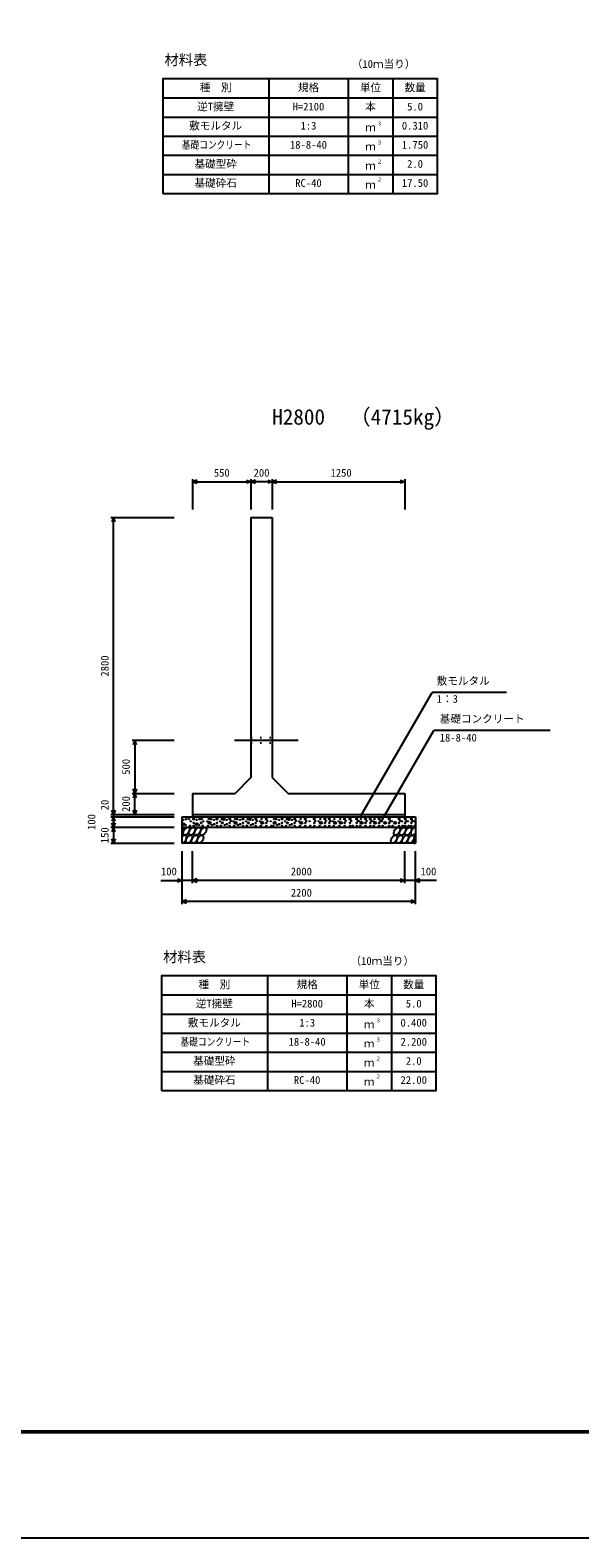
# Model space of a CAD drawing. Units: millimetres, scale not verified. Extents: x -42000 to 42000, y -14850 to 14850.
# Drawn here: x 23489 to 28672, y -14850 to -642 of the extents above; entities that cross this region are included whole.
import ezdxf
from ezdxf.enums import TextEntityAlignment as Align

# ---------------------------------------------------------------- set-up
doc = ezdxf.new("R2010")
doc.units = ezdxf.units.MM
doc.header["$LTSCALE"] = 50
doc.linetypes.add('DOTTED', pattern=[1.75, 0.25, -1.5])
doc.linetypes.add('LONG_DASHED_DOTTED', pattern=[15.25, 12, -1.5, 0.25, -1.5])
for name, color, linetype, lineweight in [('0-0_CENTER', 7, 'LONG_DASHED_DOTTED', 25), ('0-1_DIM', 7, 'Continuous', 25), ('0-2_Defpoints', 5, 'Continuous', 25), ('0-3_HATCH', 6, 'Continuous', 25), ('0-4_HYO', 3, 'Continuous', 25), ('0-5_HYO2', 4, 'Continuous', 25), ('0-6_OUTLINE', 1, 'Continuous', 25), ('0-7_OUTLINE2', 4, 'DOTTED', 25), ('0-8_TXT', 7, 'Continuous', 25), ('0-9_WAKU', 3, 'Continuous', 25)]:
    doc.layers.add(name, color=color, linetype=linetype, lineweight=lineweight)
doc.styles.add('ＭＳ ゴシック', font='')
doc.styles.get('ＭＳ ゴシック').set_extended_font_data('MS Gothic')

msp = doc.modelspace()

# ---------------------------------------------------------------- linework, layer by layer
at = {"layer": '0-0_CENTER'}
msp.add_line((25416.73, -7334.23), (26051.73, -7334.23), dxfattribs=at)
at = {"layer": '0-1_DIM'}
for p, q in [((25021.34, -4872.34), (25021.34, -5159.23)), ((25021.34, -4897.34), (25571.34, -4897.34)), ((25571.34, -4872.34), (25571.34, -5159.23)), ((25771.34, -4897.34), (25571.34, -4897.34)), ((25771.34, -4872.34), (25771.34, -5159.23)), ((25771.34, -4897.34), (27021.34, -4897.34)), ((27021.34, -4872.34), (27021.34, -5159.23)), ((24251.34, -5234.23), (24846.34, -5234.23)), ((24276.34, -8034.23), (24276.34, -5234.23)), ((26608.49, -8045.55), (27279.76, -6882.88)), ((27982.17, -6882.88), (27279.76, -6882.88)), ((26797.97, -8099.95), (27294.24, -7240.39)), ((28393.78, -7240.39), (27294.24, -7240.39)), ((24451.34, -7334.23), (24846.34, -7334.23)), ((24476.34, -7334.23), (24476.34, -7834.23)), ((24451.34, -7834.23), (24846.34, -7834.23)), ((24476.34, -8034.23), (24476.34, -7834.23)), ((24251.34, -8034.23), (24846.34, -8034.23)), ((24251.34, -8054.23), (24846.34, -8054.23)), ((24276.34, -8034.23), (24276.34, -8054.23)), ((24276.34, -8054.23), (24276.34, -8154.23)), ((24251.34, -8154.23), (24846.34, -8154.23)), ((24276.34, -8154.23), (24276.34, -8304.23)), ((24251.34, -8304.23), (24846.34, -8304.23)), ((24921.34, -8879.23), (24921.34, -8379.23)), ((25021.34, -8679.23), (25021.34, -8379.23)), ((27021.34, -8679.23), (27021.34, -8379.23)), ((27021.34, -8679.23), (27021.34, -8379.23)), ((27121.34, -8879.23), (27121.34, -8379.23)), ((24721.79, -8654.23), (24921.34, -8654.23)), ((25021.34, -8654.23), (24921.34, -8654.23)), ((27021.34, -8654.23), (25021.34, -8654.23)), ((27121.34, -8654.23), (27021.34, -8654.23)), ((27320.88, -8654.23), (27121.34, -8654.23)), ((27121.34, -8854.23), (24921.34, -8854.23))]:
    msp.add_line(p, q, dxfattribs=at)
for points in [[(25063.63, -4881.95), (25021.34, -4897.34), (25063.63, -4912.73)], [(25529.05, -4881.95), (25571.34, -4897.34), (25529.05, -4912.73)], [(25613.63, -4881.95), (25571.34, -4897.34), (25613.63, -4912.73)], [(25729.05, -4881.95), (25771.34, -4897.34), (25729.05, -4912.73)], [(25813.63, -4881.95), (25771.34, -4897.34), (25813.63, -4912.73)], [(26979.05, -4881.95), (27021.34, -4897.34), (26979.05, -4912.73)], [(24291.73, -5276.52), (24276.34, -5234.23), (24260.95, -5276.52)], [(24491.73, -7376.52), (24476.34, -7334.23), (24460.95, -7376.52)], [(24491.73, -7791.95), (24476.34, -7834.23), (24460.95, -7791.95)], [(24491.73, -7876.52), (24476.34, -7834.23), (24460.95, -7876.52)], [(24291.73, -7991.95), (24276.34, -8034.23), (24260.95, -7991.95)], [(24291.73, -8096.52), (24276.34, -8054.23), (24260.95, -8096.52)], [(24491.73, -7991.95), (24476.34, -8034.23), (24460.95, -7991.95)], [(24291.73, -8111.95), (24276.34, -8154.23), (24260.95, -8111.95)], [(24291.73, -8196.52), (24276.34, -8154.23), (24260.95, -8196.52)], [(24291.73, -8261.95), (24276.34, -8304.23), (24260.95, -8261.95)], [(24879.05, -8638.84), (24921.34, -8654.23), (24879.05, -8669.62)], [(25063.63, -8638.84), (25021.34, -8654.23), (25063.63, -8669.62)], [(26979.05, -8638.84), (27021.34, -8654.23), (26979.05, -8669.62)], [(27163.63, -8638.84), (27121.34, -8654.23), (27163.63, -8669.62)], [(24963.63, -8838.84), (24921.34, -8854.23), (24963.63, -8869.62)], [(27079.05, -8838.84), (27121.34, -8854.23), (27079.05, -8869.62)]]:
    msp.add_lwpolyline(points, dxfattribs=at)
at = {"layer": '0-2_Defpoints'}
msp.add_lwpolyline([(0, -14850), (42000, -14850), (42000, 14850), (0, 14850)], close=True, dxfattribs=at)
at = {"layer": '0-3_HATCH'}
for centre, radius in [((24933.24, -8084.06), 2.5), ((24961.28, -8077.05), 5), ((24988.41, -8077.05), 2.5), ((25002.43, -8098.07), 2.5), ((25031.31, -8076.18), 5), ((25059.35, -8084.06), 2.5), ((25087.38, -8077.05), 5), ((25108.41, -8077.05), 2.5), ((25122.43, -8098.07), 2.5), ((25160.25, -8098.07), 2.5), ((25174.27, -8077.05), 2.5), ((25195.3, -8077.05), 5), ((25223.33, -8084.06), 2.5), ((25251.37, -8076.18), 5), ((25280.25, -8098.07), 2.5), ((25294.27, -8077.05), 2.5), ((25315.3, -8077.05), 10), ((25343.33, -8084.06), 2.5), ((25371.37, -8076.18), 5), ((25382.71, -8093.75), 2.5), ((25405.47, -8098.07), 2.5), ((25419.49, -8077.05), 2.5), ((25440.52, -8077.05), 5), ((25468.56, -8084.06), 2.5), ((25496.6, -8076.18), 5), ((25525.47, -8098.07), 2.5), ((25539.49, -8077.05), 2.5), ((25560.52, -8077.05), 10), ((25588.56, -8084.06), 2.5), ((25616.6, -8076.18), 5), ((25627.94, -8093.75), 2.5), ((25657.4, -8098.07), 2.5), ((25671.42, -8077.05), 2.5), ((25715.04, -8076.18), 5), ((25726.38, -8093.75), 2.5), ((25755.84, -8098.07), 2.5), ((25787.55, -8077.05), 2.5), ((25808.58, -8077.05), 5), ((25836.62, -8084.06), 2.5), ((25864.66, -8076.18), 5), ((25893.53, -8098.07), 2.5), ((25907.55, -8077.05), 2.5), ((25928.58, -8077.05), 10), ((25956.62, -8084.06), 2.5), ((25984.66, -8076.18), 5), ((25996, -8093.75), 2.5), ((26025.46, -8098.07), 2.5), ((26039.47, -8077.05), 2.5), ((26083.09, -8076.18), 5), ((26094.43, -8093.75), 2.5), ((26123.89, -8098.07), 2.5), ((26167.69, -8076.18), 5), ((26179.03, -8093.75), 2.5), ((26211.05, -8098.07), 2.5), ((26225.07, -8077.05), 2.5), ((26268.69, -8076.18), 5), ((26280.03, -8093.75), 2.5), ((26309.81, -8076.18), 5), ((26321.15, -8093.75), 2.5), ((26344.33, -8098.07), 2.5), ((26358.34, -8077.05), 2.5), ((26398.76, -8098.07), 2.5), ((26412.78, -8077.05), 2.5), ((26453.9, -8076.18), 5), ((26465.23, -8093.75), 2.5), ((26505.45, -8076.18), 5), ((26516.79, -8093.75), 2.5), ((26568.25, -8076.18), 5), ((26579.59, -8093.75), 2.5), ((26594.06, -8098.07), 2.5), ((26608.07, -8077.05), 2.5), ((26651.47, -8076.18), 5), ((26662.81, -8093.75), 2.5), ((26696.23, -8076.18), 5), ((26707.57, -8093.75), 2.5), ((26722.03, -8098.07), 2.5), ((26736.05, -8077.05), 2.5), ((26780.17, -8076.18), 5), ((26791.51, -8093.75), 2.5), ((26805.98, -8098.07), 2.5), ((26874.53, -8076.18), 5), ((26885.86, -8093.75), 2.5), ((26900.33, -8098.07), 2.5), ((26968, -8076.18), 5), ((26979.34, -8093.75), 2.5), ((26993.8, -8098.07), 2.5), ((27025.34, -8076.18), 5), ((27036.68, -8093.75), 2.5), ((27051.14, -8098.07), 2.5), ((27083.05, -8076.18), 5), ((27094.39, -8093.75), 2.5), ((27108.85, -8098.07), 2.5), ((24933.24, -8125.2), 10), ((24954.27, -8132.21), 2.5), ((24995.42, -8140.09), 2.5), ((25031.31, -8112.07), 2.5), ((25031.31, -8140.09), 2.5), ((25059.35, -8125.2), 10), ((25080.37, -8132.21), 2.5), ((25101.4, -8112.07), 5), ((25115.42, -8140.09), 2.5), ((25167.26, -8140.09), 2.5), ((25181.28, -8112.07), 10), ((25202.31, -8132.21), 2.5), ((25223.33, -8125.2), 5), ((25251.37, -8112.07), 2.5), ((25251.37, -8140.09), 2.5), ((25287.26, -8140.09), 2.5), ((25301.28, -8112.07), 5), ((25322.31, -8132.21), 2.5), ((25343.33, -8125.2), 5), ((25371.37, -8112.07), 2.5), ((25371.37, -8140.09), 2.5), ((25412.48, -8140.09), 2.5), ((25426.5, -8112.07), 10), ((25447.53, -8132.21), 2.5), ((25468.56, -8125.2), 5), ((25496.6, -8112.07), 2.5), ((25496.6, -8140.09), 2.5), ((25532.48, -8140.09), 2.5), ((25546.5, -8112.07), 5), ((25567.53, -8132.21), 2.5), ((25588.56, -8125.2), 5), ((25616.6, -8112.07), 2.5), ((25616.6, -8140.09), 2.5), ((25664.41, -8140.09), 2.5), ((25678.43, -8112.07), 10), ((25715.04, -8112.07), 2.5), ((25715.04, -8140.09), 2.5), ((25762.85, -8140.09), 2.5), ((25780.54, -8140.09), 2.5), ((25794.56, -8112.07), 10), ((25815.59, -8132.21), 2.5), ((25836.62, -8125.2), 5), ((25864.66, -8112.07), 2.5), ((25864.66, -8140.09), 2.5), ((25900.54, -8140.09), 2.5), ((25914.56, -8112.07), 5), ((25935.59, -8132.21), 2.5), ((25956.62, -8125.2), 5), ((25984.66, -8112.07), 2.5), ((25984.66, -8140.09), 2.5), ((26032.47, -8140.09), 2.5), ((26046.49, -8112.07), 10), ((26083.09, -8112.07), 2.5), ((26083.09, -8140.09), 2.5), ((26130.9, -8140.09), 2.5), ((26167.69, -8112.07), 2.5), ((26167.69, -8140.09), 2.5), ((26218.06, -8140.09), 2.5), ((26232.08, -8112.07), 10), ((26268.69, -8112.07), 2.5), ((26268.69, -8140.09), 2.5), ((26309.81, -8112.07), 2.5), ((26309.81, -8140.09), 2.5), ((26351.34, -8140.09), 2.5), ((26365.36, -8112.07), 10), ((26405.77, -8140.09), 2.5), ((26419.79, -8112.07), 10), ((26453.9, -8112.07), 2.5), ((26453.9, -8140.09), 2.5), ((26505.45, -8112.07), 2.5), ((26505.45, -8140.09), 2.5), ((26531.47, -8140.09), 2.5), ((26568.25, -8112.07), 2.5), ((26568.25, -8140.09), 2.5), ((26601.07, -8140.09), 2.5), ((26615.09, -8112.07), 10), ((26651.47, -8112.07), 2.5), ((26651.47, -8140.09), 2.5), ((26696.23, -8112.07), 2.5), ((26696.23, -8140.09), 2.5), ((26729.04, -8140.09), 2.5), ((26743.06, -8112.07), 10), ((26780.17, -8112.07), 2.5), ((26780.17, -8140.09), 2.5), ((26812.99, -8140.09), 2.5), ((26837.41, -8112.07), 10), ((26874.53, -8112.07), 2.5), ((26874.53, -8140.09), 2.5), ((26907.34, -8140.09), 2.5), ((26930.89, -8112.07), 10), ((26968, -8112.07), 2.5), ((26968, -8140.09), 2.5), ((27000.81, -8140.09), 2.5), ((27025.34, -8112.07), 2.5), ((27025.34, -8140.09), 2.5), ((27058.15, -8140.09), 2.5), ((27083.05, -8112.07), 2.5), ((27083.05, -8140.09), 2.5), ((27115.86, -8140.09), 2.5)]:
    msp.add_circle(centre, radius, dxfattribs=at)
for centre, start_param, end_param in [((24908.97, -8191.75), 4.385593, 6.67454438), ((24934.3, -8266.75), 3.51114638, 7.548991), ((27107.48, -8191.75), 0.33577149, 4.44118059), ((27132.8, -8266.75), 1.2110787, 3.56587337)]:
    msp.add_ellipse(centre, major_axis=(21.81, 35.31), ratio=0.5792, start_param=start_param, end_param=end_param, dxfattribs=at)
for centre in [(24962.18, -8191.75), (24987.5, -8266.75), (25015.39, -8191.75), (25040.71, -8266.75), (25068.6, -8191.75), (25093.92, -8266.75), (25121.81, -8191.75), (26919.97, -8266.75), (26947.85, -8191.75), (26973.17, -8266.75), (27001.06, -8191.75), (27026.38, -8266.75), (27054.27, -8191.75), (27079.59, -8266.75)]:
    msp.add_ellipse(centre, major_axis=(21.81, 35.31), ratio=0.5792, dxfattribs=at)
at = {"layer": '0-4_HYO'}
for p, q in [((25738.84, -1101.23), (25738.84, -2181.23)), ((26488.84, -1101.23), (26488.84, -2181.23)), ((26908.84, -1101.23), (26908.84, -2181.23)), ((24738.84, -1281.23), (27328.84, -1281.23)), ((25726.34, -9554.23), (25726.34, -10634.23)), ((26476.34, -9554.23), (26476.34, -10634.23)), ((26896.34, -9554.23), (26896.34, -10634.23)), ((24726.34, -9734.23), (27316.34, -9734.23))]:
    msp.add_line(p, q, dxfattribs=at)
for points in [[(24738.84, -2181.23), (27328.84, -2181.23), (27328.84, -1101.23), (24738.84, -1101.23)], [(24726.34, -10634.23), (27316.34, -10634.23), (27316.34, -9554.23), (24726.34, -9554.23)]]:
    msp.add_lwpolyline(points, close=True, dxfattribs=at)
at = {"layer": '0-5_HYO2'}
for p, q in [((24738.84, -1461.23), (27328.84, -1461.23)), ((24738.84, -1641.23), (27328.84, -1641.23)), ((24738.84, -1821.23), (27328.84, -1821.23)), ((24738.84, -2001.23), (27328.84, -2001.23)), ((24726.34, -9914.23), (27316.34, -9914.23)), ((24726.34, -10094.23), (27316.34, -10094.23)), ((24726.34, -10274.23), (27316.34, -10274.23)), ((24726.34, -10454.23), (27316.34, -10454.23))]:
    msp.add_line(p, q, dxfattribs=at)
at = {"layer": '0-6_OUTLINE'}
for p, q in [((25571.34, -5234.23), (25571.34, -7684.23)), ((25571.34, -5234.23), (25771.34, -5234.23)), ((25771.34, -5234.23), (25771.34, -7684.23)), ((25571.34, -7684.23), (25421.34, -7834.23)), ((25021.34, -7834.23), (25421.34, -7834.23)), ((25021.34, -7834.23), (25021.34, -8054.23)), ((27021.34, -7834.23), (27021.34, -8054.23)), ((24921.34, -8054.23), (27121.34, -8054.23)), ((25021.34, -8034.23), (27021.34, -8034.23)), ((27121.34, -8054.23), (27121.34, -8304.23)), ((24921.34, -8154.23), (27121.34, -8154.23))]:
    msp.add_line(p, q, dxfattribs=at)
for points in [[(25771.34, -7684.23), (25921.34, -7834.23), (27021.34, -7834.23)], [(27121.34, -8304.23), (24921.34, -8304.23), (24921.34, -8054.23)]]:
    msp.add_lwpolyline(points, dxfattribs=at)
at = {"layer": '0-7_OUTLINE2'}
for p, q in [((25571.34, -7309.23), (25771.34, -7309.23)), ((25571.34, -7359.23), (25771.34, -7359.23))]:
    msp.add_line(p, q, dxfattribs=at)
at = {"layer": '0-9_WAKU', "lineweight": 50}
msp.add_lwpolyline([(1000, -13850), (41000, -13850), (41000, 13850), (1000, 13850)], close=True, dxfattribs=at)

# ---------------------------------------------------------------- texts
at = {"layer": '0-1_DIM', "style": 'ＭＳ ゴシック'}
for s, p in [('550', (25221.34, -4872.34)), ('200', (25596.34, -4872.34)), ('1250', (26321.34, -4872.34)), ('敷モルタル', (27322.61, -6832.88)), ('1：3', (27322.61, -7002.99)), ('基礎コンクリート', (27351.49, -7190.39)), ('18-8-40', (27351.49, -7368.02)), ('100', (24722.7, -8629.23)), ('2000', (25946.34, -8629.23)), ('100', (27169.98, -8629.23)), ('2200', (25946.34, -8829.23))]:
    msp.add_text(s, height=73.31, dxfattribs=at).set_placement(p, align=Align.BOTTOM_LEFT)
for s, p in [('2800', (24251.34, -6734.23)), ('500', (24451.34, -7659.23)), ('20', (24251.34, -7994.16)), ('200', (24451.34, -8009.23)), ('100', (24126.34, -8179.23)), ('150', (24251.34, -8304.23))]:
    msp.add_text(s, height=73.31, rotation=90, dxfattribs=at).set_placement(p, align=Align.BOTTOM_LEFT)
at = {"layer": '0-8_TXT', "style": 'ＭＳ ゴシック'}
for s, height, p in [('材料表', 98.97, (24755.51, -1001.23)), ('（10ｍ当り）', 73.31, (26522.17, -1019.56)), ('種\u3000別', 73.31, (25088.84, -1241.23)), ('規格', 73.31, (26013.84, -1241.23)), ('単位', 73.31, (26598.84, -1241.23)), ('数量', 73.31, (27018.84, -1241.23)), ('逆T擁壁', 73.31, (25063.84, -1421.23)), ('H=2100', 73.31, (25963.84, -1421.23)), ('本', 73.31, (26648.84, -1421.23)), ('5.0', 73.31, (27043.84, -1421.23)), ('敷モルタル', 73.31, (24988.84, -1601.23)), ('1:3', 73.31, (26038.84, -1601.23)), ('ｍ', 73.31, (26648.84, -1617.89)), ('３', 36.66, (26758.08, -1550.61)), ('0.310', 73.31, (26993.84, -1601.23)), ('18-8-40', 73.31, (25938.84, -1781.23)), ('３', 36.66, (26758.08, -1730.61)), ('1.750', 73.31, (26993.84, -1781.23)), ('ｍ', 73.31, (26648.84, -1797.89)), ('基礎型砕', 73.31, (25038.84, -1961.23)), ('ｍ', 73.31, (26648.84, -1977.89)), ('２', 36.66, (26758.08, -1910.61)), ('2.0', 73.31, (27043.84, -1961.23)), ('基礎砕石', 73.31, (25038.84, -2141.23)), ('RC-40', 73.31, (25988.84, -2141.23)), ('ｍ', 73.31, (26648.84, -2157.89)), ('２', 36.66, (26758.08, -2077.28)), ('17.50', 73.31, (26993.84, -2141.23)), ('H2800', 146.6, (25771.34, -4403.98)), ('（4715kg）', 146.6, (26499.96, -4403.98)), ('材料表', 98.97, (24743.01, -9454.23)), ('（10ｍ当り）', 73.31, (26509.67, -9472.57)), ('種\u3000別', 73.31, (25076.34, -9694.23)), ('規格', 73.31, (26001.34, -9694.23)), ('単位', 73.31, (26586.34, -9694.23)), ('数量', 73.31, (27006.34, -9694.23)), ('逆T擁壁', 73.31, (25051.34, -9874.23)), ('H=2800', 73.31, (25951.34, -9874.23)), ('本', 73.31, (26636.34, -9874.23)), ('5.0', 73.31, (27031.34, -9874.23)), ('敷モルタル', 73.31, (24976.34, -10054.23)), ('1:3', 73.31, (26026.34, -10054.23)), ('ｍ', 73.31, (26636.34, -10070.9)), ('３', 36.66, (26745.58, -10003.62)), ('0.400', 73.31, (26981.34, -10054.23)), ('18-8-40', 73.31, (25926.34, -10234.23)), ('ｍ', 73.31, (26636.34, -10250.9)), ('３', 36.66, (26745.58, -10183.62)), ('2.200', 73.31, (26981.34, -10234.23)), ('基礎型砕', 73.31, (25026.34, -10414.23)), ('ｍ', 73.31, (26636.34, -10430.9)), ('２', 36.66, (26745.58, -10363.62)), ('2.0', 73.31, (27031.34, -10414.23)), ('基礎砕石', 73.31, (25026.34, -10594.23)), ('RC-40', 73.31, (25976.34, -10594.23)), ('２', 36.66, (26745.58, -10530.28)), ('22.00', 73.31, (26981.34, -10594.23)), ('ｍ', 73.31, (26636.34, -10610.9))]:
    msp.add_text(s, height=height, dxfattribs=at).set_placement(p, align=Align.BOTTOM_LEFT)
at = {"layer": '0-8_TXT', "style": 'ＭＳ ゴシック', "width": 0.8}
for p in [(24918.84, -1781.23), (24906.34, -10234.23)]:
    msp.add_text('基礎コンクリート', height=73.31, dxfattribs=at).set_placement(p, align=Align.BOTTOM_LEFT)

doc.saveas('drawing.dxf')
